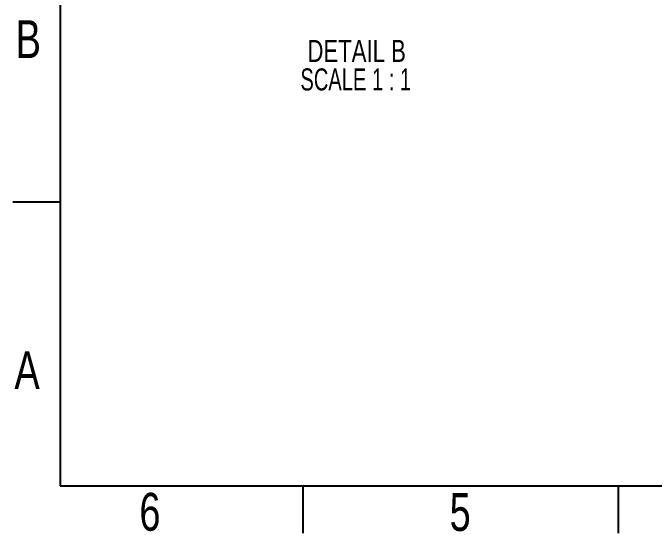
# Model space of a CAD drawing. Header units: millimetres. Extents: x 3 to 295, y 3 to 209.
# Drawn here: x 2.5 to 104.2, y 2.5 to 85 of the extents above; entities that cross this region are included whole.
import ezdxf

# ---------------------------------------------------------------- set-up
doc = ezdxf.new("R2010")
doc.units = ezdxf.units.MM
doc.styles.add('SLDTEXTSTYLE0', font='TXT', dxfattribs={"width": 0.75})
doc.styles.add('SLDTEXTSTYLE2', font='TXT', dxfattribs={"width": 0.681818})

# ---------------------------------------------------------------- blocks, each defined once
blk = doc.blocks.new('SW_NOTE_2')
at = {"color": 0, "linetype": 'Continuous', "lineweight": 0, "char_height": 3.5, "attachment_point": 2}
for s, insert, style in [('DETAIL B', (9.13, 4.51), 'SLDTEXTSTYLE0'), ('SCALE 1 : 1', (8.99, -0.01), 'SLDTEXTSTYLE2')]:
    blk.add_mtext(s, dxfattribs=dict(at, insert=insert, style=style))

msp = doc.modelspace()

# ---------------------------------------------------------------- linework, layer by layer
at = {"color": 7, "linetype": 'Continuous'}
for p, q in [((10, 200), (10, 10)), ((10, 55), (2.5, 55)), ((10, 10), (287, 10)), ((48.5, 10), (48.5, 2.5)), ((98.5, 10), (98.5, 2.5))]:
    msp.add_line(p, q, dxfattribs=at)
at = {"color": 7, "linetype": 'Continuous', "lineweight": 0}
msp.add_line((99.8, 10), (287, 10), dxfattribs=at)

# ---------------------------------------------------------------- block references
msp.add_blockref('SW_NOTE_2', (47.8935, 76.223), dxfattribs=at)

# ---------------------------------------------------------------- texts
at = {"color": 7, "linetype": 'Continuous', "lineweight": 0, "char_height": 6, "attachment_point": 2, "style": 'SLDTEXTSTYLE0'}
for s, insert in [('B', (4.9542, 83.8596)), ('A', (4.7604, 31.3596)), ('6', (24.2453, 8.8906)), ('5', (73.4396, 8.8596))]:
    msp.add_mtext(s, dxfattribs=dict(at, insert=insert))

doc.saveas('drawing.dxf')
